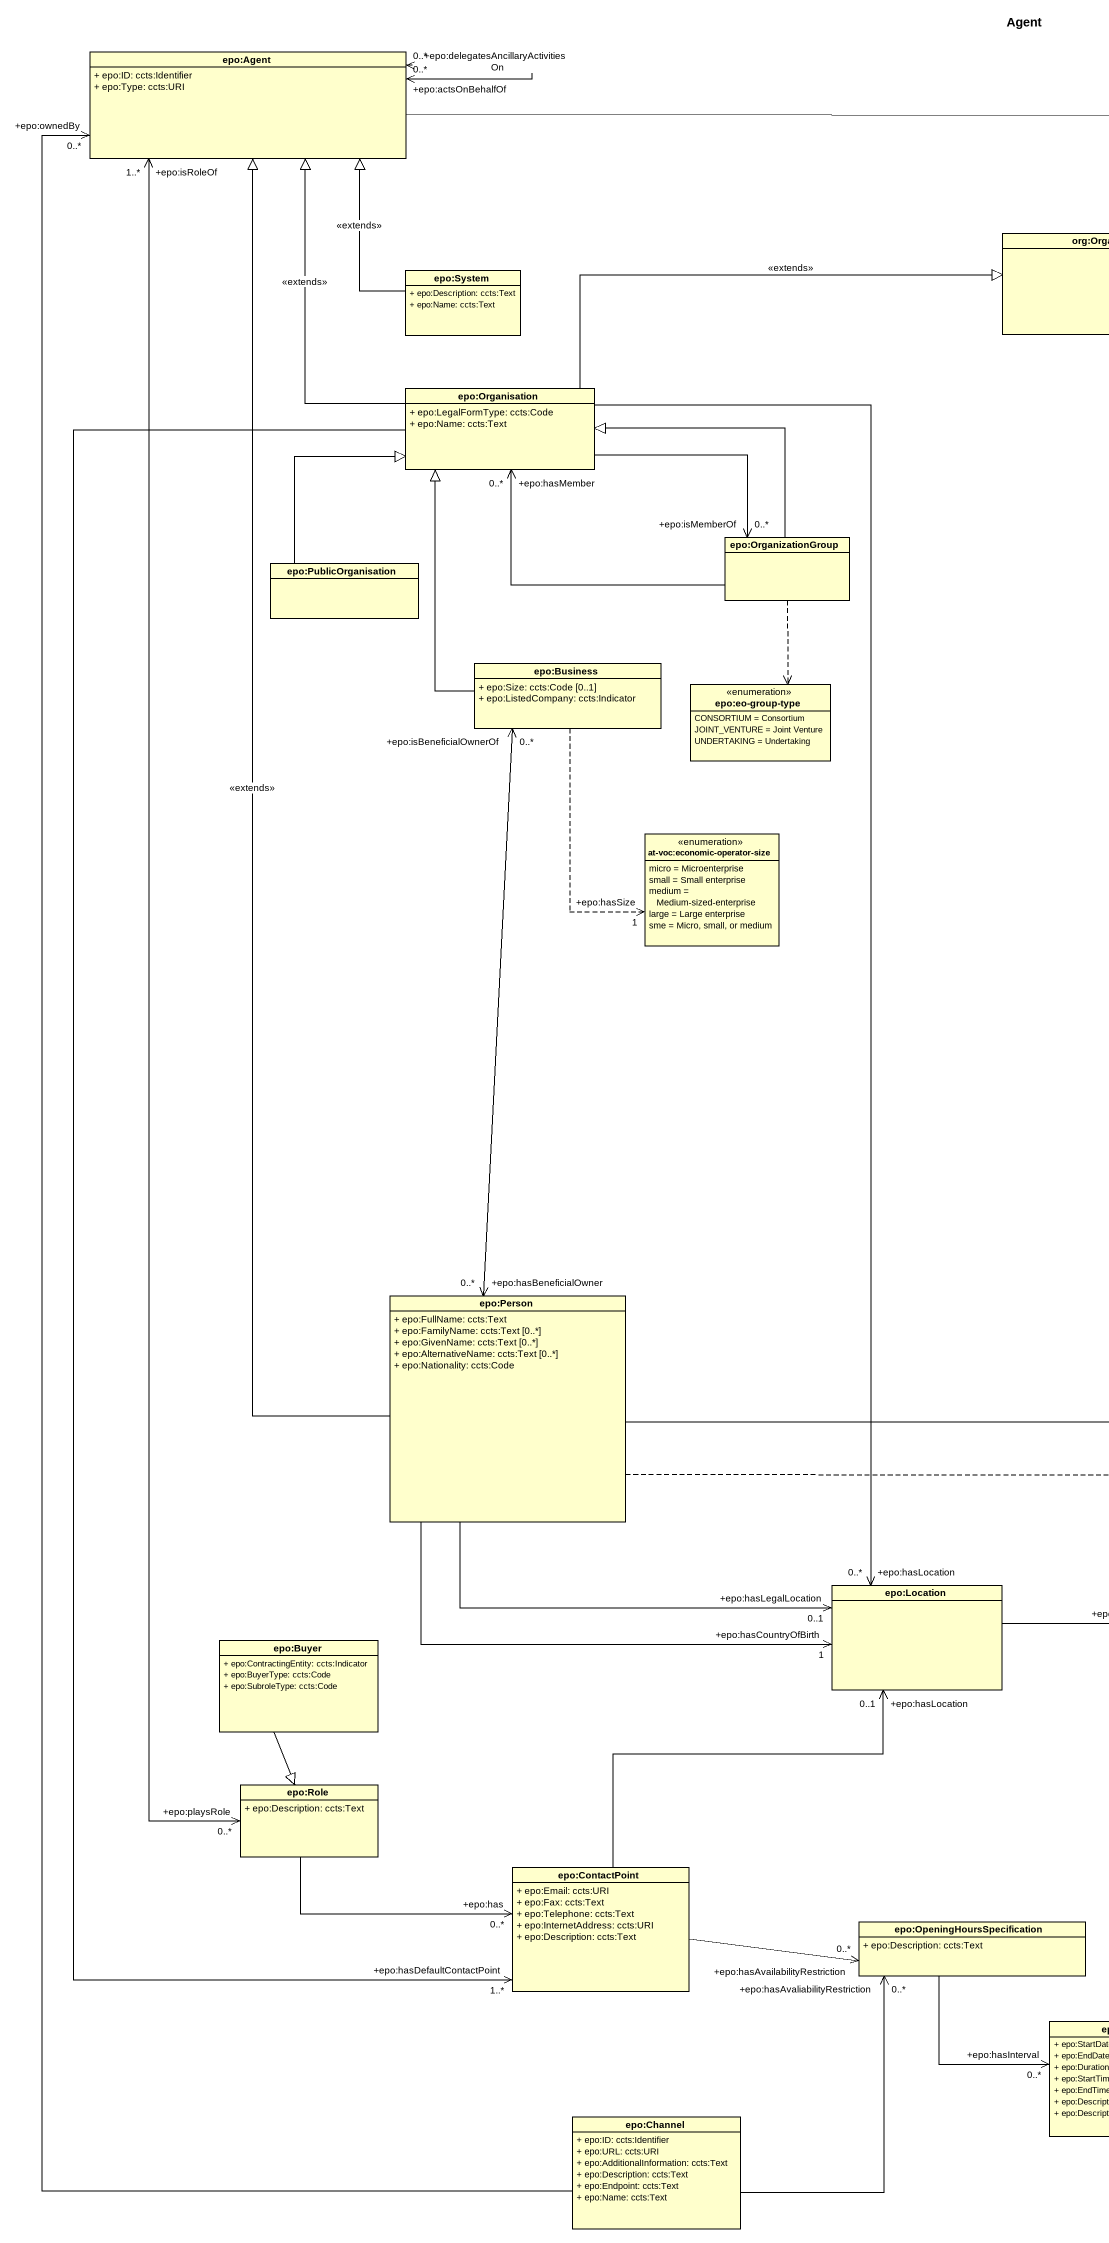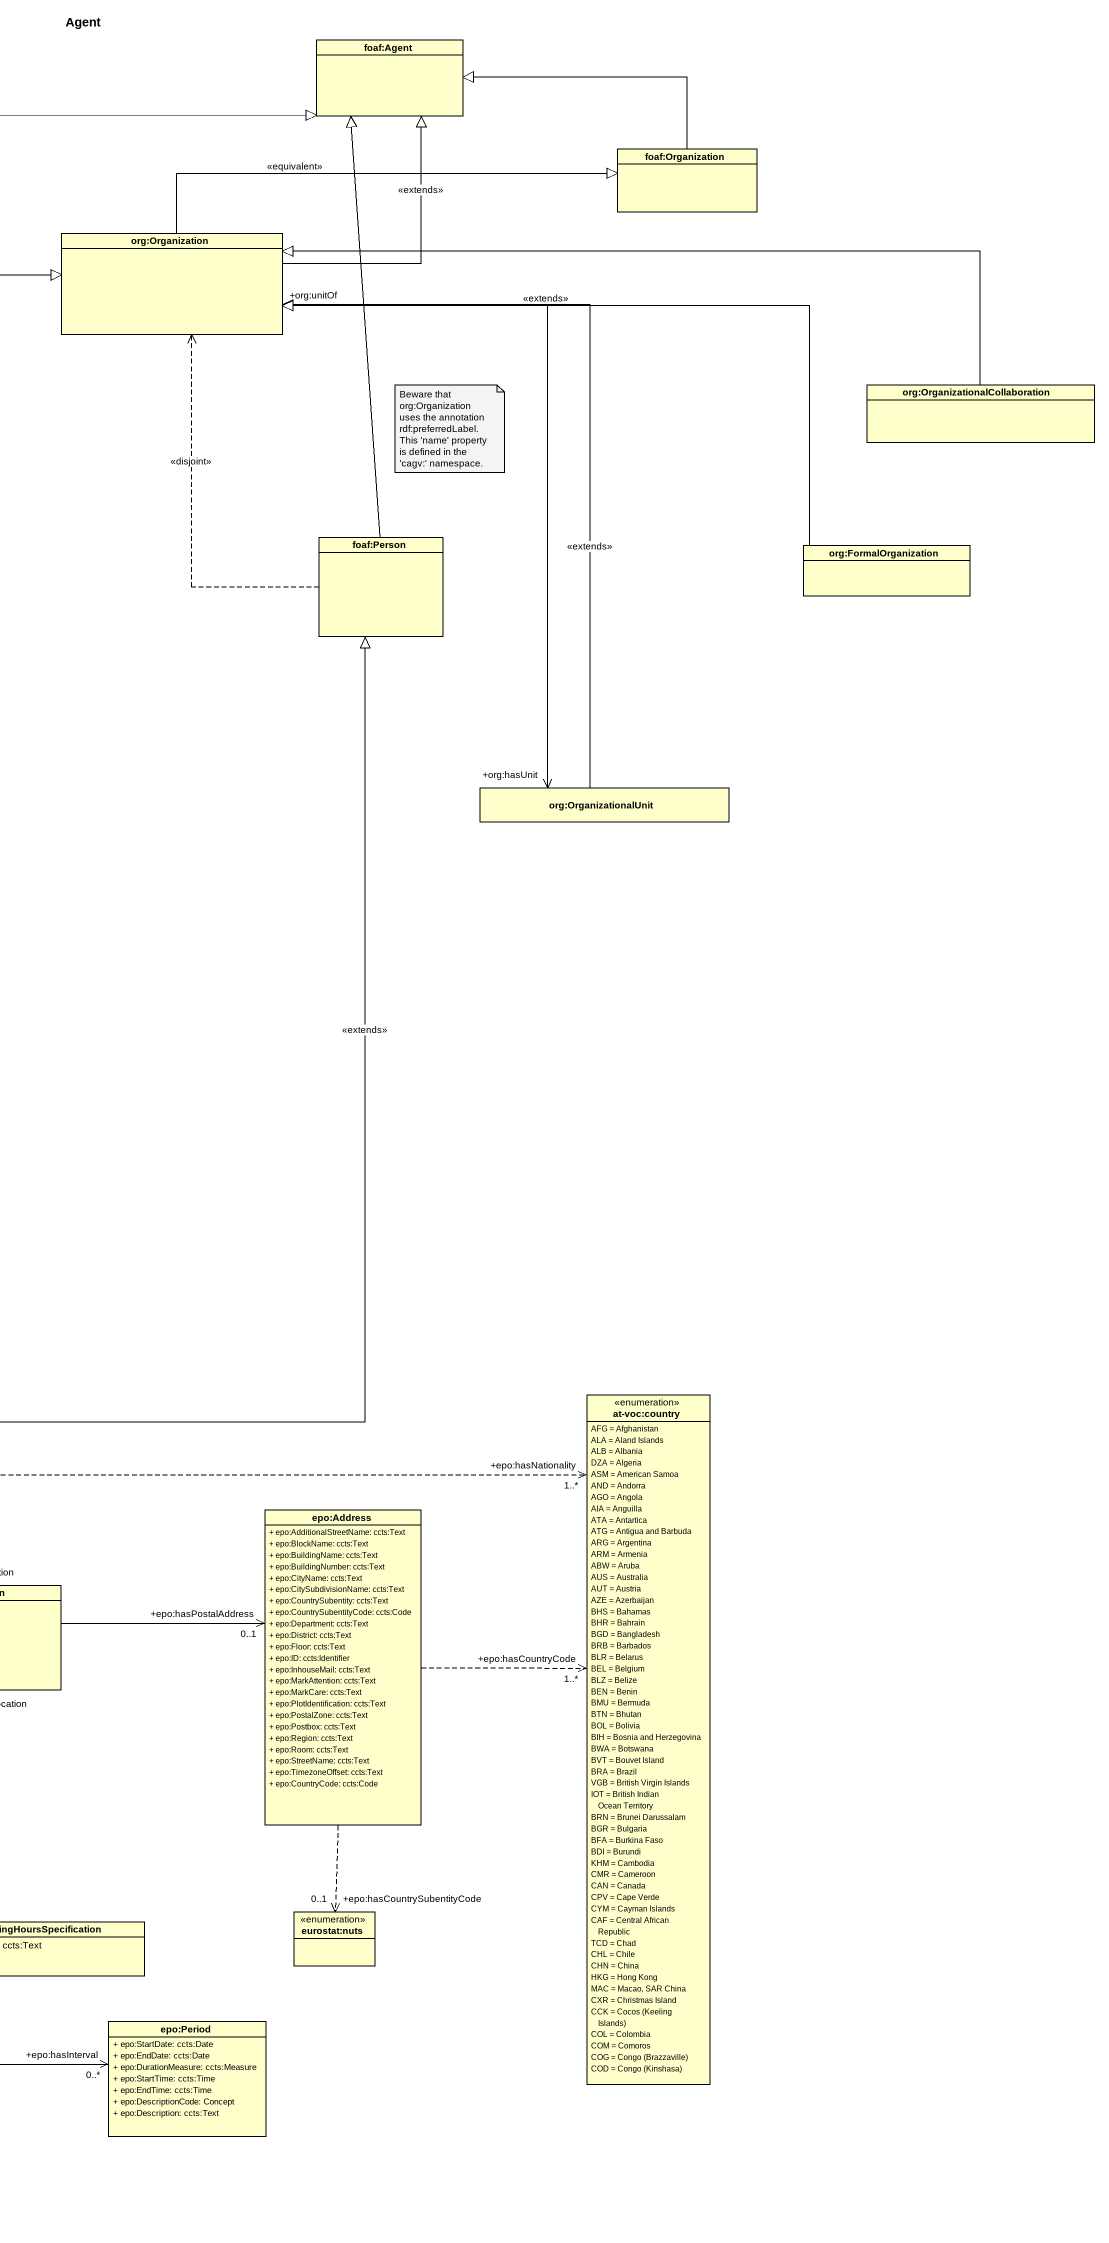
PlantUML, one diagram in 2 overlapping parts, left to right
@startuml
title Agent
hide circle
hide empty members
skinparam classAttributeIconSize 0
class "foaf:Agent" as foaf_Agent
class "epo:Agent" as epo_Agent {
  + epo:ID: ccts:Identifier
  + epo:Type: ccts:URI
}
class "foaf:Organization" as foaf_Organization
class "org:Organization" as org_Organization
class "epo:System" as epo_System {
  + epo:Description: ccts:Text
  + epo:Name: ccts:Text
}
class "epo:Organisation" as epo_Organisation {
  + epo:LegalFormType: ccts:Code
  + epo:Name: ccts:Text
}
class "org:OrganizationalCollaboration" as org_OrganizationalCollaborat
class "epo:PublicOrganisation" as epo_PublicOrganisation
class "epo:OrganizationGroup" as epo_OrganizationGroup
class "foaf:Person" as foaf_Person
class "org:FormalOrganization" as org_FormalOrganization
class "epo:Business" as epo_Business {
  + epo:Size: ccts:Code [0..1]
  + epo:ListedCompany: ccts:Indicator
}
enum "epo:eo-group-type" as epo_eo_group_type {
  CONSORTIUM = Consortium
  JOINT_VENTURE = Joint Venture
  UNDERTAKING = Undertaking
}
class "org:OrganizationalUnit" as org_OrganizationalUnit
enum "at-voc:economic-operator-size" as at_voc_economic_operator {
  micro = Microenterprise
  small = Small enterprise
  medium = Medium-sized-enterprise
  large = Large enterprise
  sme = Micro, small, or medium
}
class "epo:Person" as epo_Person {
  + epo:FullName: ccts:Text
  + epo:FamilyName: ccts:Text [0..*]
  + epo:GivenName: ccts:Text [0..*]
  + epo:AlternativeName: ccts:Text [0..*]
  + epo:Nationality: ccts:Code
}
enum "at-voc:country" as at_voc_country {
  AFG = Afghanistan
  ALA = Aland Islands
  ALB = Albania
  DZA = Algeria
  ASM = American Samoa
  AND = Andorra
  AGO = Angola
  AIA = Anguilla
  ATA = Antartica
  ATG = Antigua and Barbuda
  ARG = Argentina
  ARM = Armenia
  ABW = Aruba
  AUS = Australia
  AUT = Austria
  AZE = Azerbaijan
  BHS = Bahamas
  BHR = Bahrain
  BGD = Bangladesh
  BRB = Barbados
  BLR = Belarus
  BEL = Belgium
  BLZ = Belize
  BEN = Benin
  BMU = Bermuda
  BTN = Bhutan
  BOL = Bolivia
  BIH = Bosnia and Herzegovina
  BWA = Botswana
  BVT = Bouvet Island
  BRA = Brazil
  VGB = British Virgin Islands
  IOT = British Indian Ocean Territory
  BRN = Brunei Darussalam
  BGR = Bulgaria
  BFA = Burkina Faso
  BDI = Burundi
  KHM = Cambodia
  CMR = Cameroon
  CAN = Canada
  CPV = Cape Verde
  CYM = Cayman Islands
  CAF = Central African Republic
  TCD = Chad
  CHL = Chile
  CHN = China
  HKG = Hong Kong
  MAC = Macao, SAR China
  CXR = Christmas Island
  {field} CCK = Cocos (Keeling Islands)
  COL = Colombia
  COM = Comoros
  {field} COG = Congo (Brazzaville)
  {field} COD = Congo (Kinshasa)
}
class "epo:Address" as epo_Address {
  + epo:AdditionalStreetName: ccts:Text
  + epo:BlockName: ccts:Text
  + epo:BuildingName: ccts:Text
  + epo:BuildingNumber: ccts:Text
  + epo:CityName: ccts:Text
  + epo:CitySubdivisionName: ccts:Text
  + epo:CountrySubentity: ccts:Text
  + epo:CountrySubentityCode: ccts:Code
  + epo:Department: ccts:Text
  + epo:District: ccts:Text
  + epo:Floor: ccts:Text
  + epo:ID: ccts:Identifier
  + epo:InhouseMail: ccts:Text
  + epo:MarkAttention: ccts:Text
  + epo:MarkCare: ccts:Text
  + epo:PlotIdentification: ccts:Text
  + epo:PostalZone: ccts:Text
  + epo:Postbox: ccts:Text
  + epo:Region: ccts:Text
  + epo:Room: ccts:Text
  + epo:StreetName: ccts:Text
  + epo:TimezoneOffset: ccts:Text
  + epo:CountryCode: ccts:Code
}
class "epo:Location" as epo_Location
class "epo:Buyer" as epo_Buyer {
  + epo:ContractingEntity: ccts:Indicator
  + epo:BuyerType: ccts:Code
  + epo:SubroleType: ccts:Code
}
class "epo:Role" as epo_Role {
  + epo:Description: ccts:Text
}
class "epo:ContactPoint" as epo_ContactPoint {
  + epo:Email: ccts:URI
  + epo:Fax: ccts:Text
  + epo:Telephone: ccts:Text
  + epo:InternetAddress: ccts:URI
  + epo:Description: ccts:Text
}
enum "eurostat:nuts" as eurostat_nuts
class "epo:OpeningHoursSpecification" as epo_OpeningHoursSpecificatio {
  + epo:Description: ccts:Text
}
class "epo:Period" as epo_Period {
  + epo:StartDate: ccts:Date
  + epo:EndDate: ccts:Date
  + epo:DurationMeasure: ccts:Measure
  + epo:StartTime: ccts:Time
  + epo:EndTime: ccts:Time
  + epo:DescriptionCode: Concept
  + epo:Description: ccts:Text
}
class "epo:Channel" as epo_Channel {
  + epo:ID: ccts:Identifier
  + epo:URL: ccts:URI
  + epo:AdditionalInformation: ccts:Text
  + epo:Description: ccts:Text
  + epo:Endpoint: ccts:Text
  + epo:Name: ccts:Text
}
epo_Agent -right-|> foaf_Agent
epo_Agent "+epo:actsOnBehalfOf\n0..*" <--> "+epo:delegatesAncillaryActivitiesOn\n0..*" epo_Agent
epo_Agent "+epo:isRoleOf\n1..*" <--> "+epo:playsRole\n0..*" epo_Role
foaf_Organization -left-|> foaf_Agent
org_Organization -up-|> foaf_Agent : <<extends>>
org_Organization -right-|> foaf_Organization : <<equivalent>>
epo_System -up-|> epo_Agent : <<extends>>
epo_Organisation -up-|> epo_Agent : <<extends>>
epo_Organisation -right-|> org_Organization : <<extends>>
epo_Organisation -right-> "+epo:isMemberOf\n0..*" epo_OrganizationGroup
epo_Organisation --> "+epo:hasLocation\n0..*" epo_Location
epo_Organisation --> "+epo:hasDefaultContactPoint\n1..*" epo_ContactPoint
org_OrganizationalCollaborat -left-|> org_Organization
epo_PublicOrganisation -up-|> epo_Organisation
epo_OrganizationGroup -left-> "+epo:hasMember\n0..*" epo_Organisation
epo_OrganizationGroup -left-|> epo_Organisation
epo_OrganizationGroup ..> epo_eo_group_type
foaf_Person -up-|> foaf_Agent
foaf_Person .up.> org_Organization : <<disjoint>>
org_FormalOrganization -left-|> org_Organization : <<extends>>
epo_Business -up-|> epo_Organisation
epo_Business ..> "+epo:hasSize\n1" at_voc_economic_operator
epo_Business "+epo:isBeneficialOwnerOf\n0..*" <--> "+epo:hasBeneficialOwner\n0..*" epo_Person
org_OrganizationalUnit -up-|> org_Organization : <<extends>>
org_OrganizationalUnit "+org:hasUnit" <-up-> "+org:unitOf" org_Organization
epo_Person -up-|> epo_Agent : <<extends>>
epo_Person -up-|> foaf_Person : <<extends>>
epo_Person .right.> "+epo:hasNationality\n1..*" at_voc_country
epo_Person -right-> "+epo:hasLegalLocation\n0..1" epo_Location
epo_Person -right-> "+epo:hasCountryOfBirth\n1" epo_Location
epo_Address .right.> "+epo:hasCountryCode\n1..*" at_voc_country
epo_Address ..> "+epo:hasCountrySubentityCode\n0..1" eurostat_nuts
epo_Location -right-> "+epo:hasPostalAddress\n0..1" epo_Address
epo_Buyer --|> epo_Role
epo_Role -right-> "+epo:has\n0..*" epo_ContactPoint
epo_ContactPoint -up-> "+epo:hasLocation\n0..1" epo_Location
epo_ContactPoint -right-> "+epo:hasAvailabilityRestriction\n0..*" epo_OpeningHoursSpecificatio
epo_OpeningHoursSpecificatio --> "+epo:hasInterval\n0..*" epo_Period
epo_Channel -up-> "+epo:ownedBy\n0..*" epo_Agent
epo_Channel -up-> "+epo:hasAvaliabilityRestriction\n0..*" epo_OpeningHoursSpecificatio
note as N1
  Beware that org:Organization uses the annotation rdf:preferredLabel. This 'name' property is defined in the 'cagv:' namespace.
end note
@enduml
